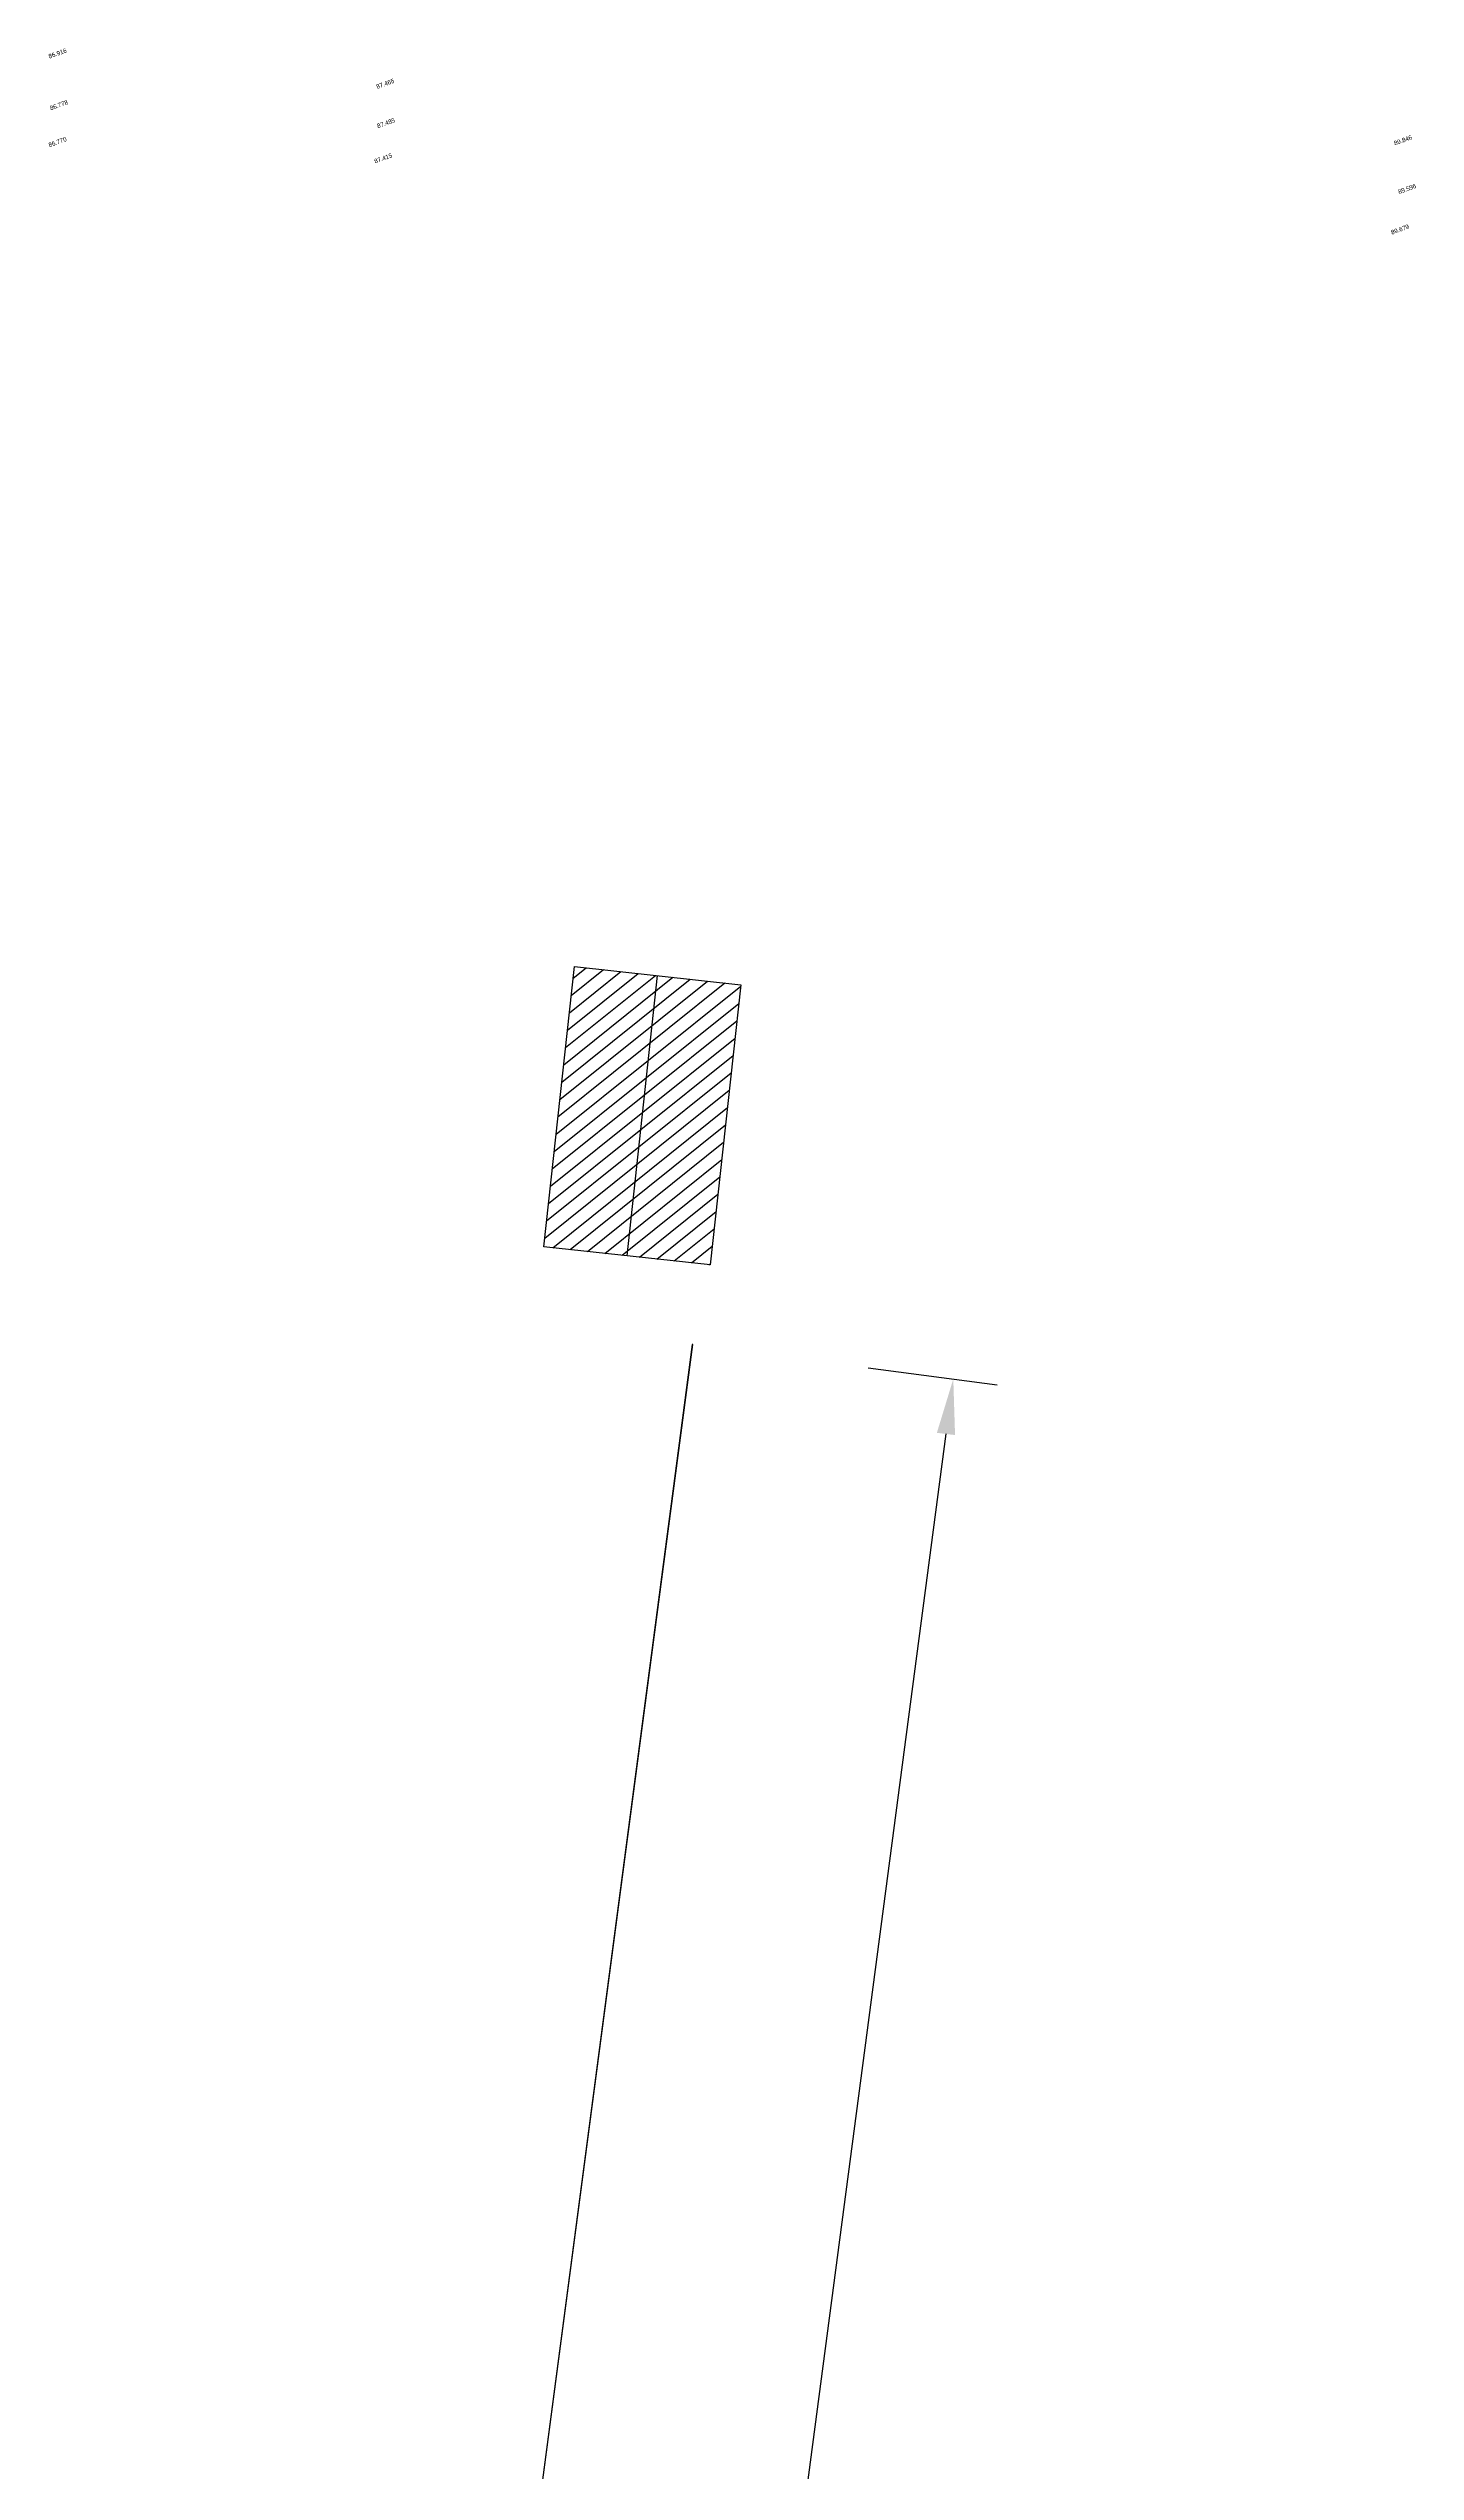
# Model space of a CAD drawing. Header units: metres. Extents: x 244933 to 246143, y 6126180 to 6128142.
# Drawn here: x 245548.4 to 245610, y 6127014 to 6127123.3 of the extents above; entities that cross this region are included whole.
import ezdxf

# ---------------------------------------------------------------- set-up
doc = ezdxf.new("R2010")
doc.units = ezdxf.units.M
doc.header["$LTSCALE"] = 2
doc.header["$MEASUREMENT"] = 0
doc.header["$PDMODE"] = 34
doc.header["$PDSIZE"] = 0.066667
doc.layers.get('Defpoints').update_dxf_attribs({"linetype": 'CONTINUOUS'})
doc.layers.add('casa', color=8, linetype='CONTINUOUS')
doc.layers.add('COD', color=3, linetype='CONTINUOUS')
doc.styles.add('ROMANS', font='ROMANS')
doc.dimstyles.new('VIUPORST', dxfattribs={"dimscale": 0, "dimtxt": 2, "dimasz": 2.5, "dimexe": 2, "dimexo": 8, "dimtad": 0, "dimtih": 1, "dimtoh": 1, "dimlfac": -1, "dimzin": 0, "dimdsep": 46, "dimtxsty": 'ROMANS', "dimcen": 2.5, "dimdle": 2, "dimclrd": 256, "dimclre": 256, "dimclrt": 2, "dimadec": 0, "dimazin": 0, "dimtfac": 1, "dimtdec": 4, "dimtmove": 2, "dimatfit": 3, "dimfxl": 1, "dimtolj": 1, "dimtzin": 0, "dimarcsym": 0})

# ---------------------------------------------------------------- blocks, each defined once
blk = doc.blocks.new('casa')
at = {"layer": 'casa'}
h = blk.add_hatch(dxfattribs=at)
h.set_pattern_fill('ANSI31', color=256, scale=5)
h.set_pattern_definition([(45, (-245958.60385, -6127297.02027), (-0.44194173824, 0.44194173824), [])])
h.paths.add_polyline_path([(-4.24, 7.14), (4.24, 7.14), (4.24, -7.14), (-4.24, -7.14)])
blk.add_line((0, 7.14), (0, -7.14), dxfattribs=at)
blk.add_lwpolyline([(-4.24, 7.14), (4.24, 7.14), (4.24, -7.14), (-4.24, -7.14)], close=True, dxfattribs=at)
blk = doc.blocks.new('*D230')
at = {"layer": 'casa', "lineweight": -2, "transparency": 16777216}
for p, q in [((245585.32, 6127063.79), (245591.14, 6127063.03)), ((245588.83, 6127060.81), (245579.32, 6126988.75)), ((245569.37, 6126913.44), (245578.89, 6126985.5)), ((245565.21, 6126911.47), (245571.03, 6126910.7))]:
    blk.add_line(p, q, dxfattribs=at)
at = {"layer": 'casa', "transparency": 16777216}
for points in [[(245588.42, 6127060.86), (245589.24, 6127060.76), (245589.16, 6127063.29)], [(245568.96, 6126913.5), (245569.78, 6126913.39), (245569.04, 6126910.97)]]:
    blk.add_solid(points, dxfattribs=at)
at = {"layer": 'Defpoints', "color": 0, "transparency": 16777216}
for p in [(245577.39, 6127064.84), (245557.28, 6126912.52), (245569.04, 6126910.97)]:
    blk.add_point(p, dxfattribs=at)
at = {"layer": 'casa', "color": 2, "transparency": 16777216, "insert": (245579.1, 6126987.13), "char_height": 2, "attachment_point": 5, "style": 'ROMANS'}
blk.add_mtext('\\A1;153.65', dxfattribs=at)

msp = doc.modelspace()

# ---------------------------------------------------------------- linework, layer by layer
at = {"layer": 'casa', "color": 0}
for p, q in [((245577.392, 6127064.842), (245557.278, 6126912.519)), ((245557.298, 6126912.519), (245577.412, 6127064.842))]:
    msp.add_line(p, q, dxfattribs=at)
at = {"layer": 'casa', "color": 4}
msp.add_line((245577.412, 6127064.842), (245577.392, 6127064.842), dxfattribs=at)

# ---------------------------------------------------------------- block references
at = {"layer": 'casa', "color": 1, "xscale": 0.8902132630484585, "yscale": 0.8902132630484585, "zscale": 0.8902132630484585, "rotation": 173.768588025233}
msp.add_blockref('casa', (245575.138, 6127075.163), dxfattribs=at)

# ---------------------------------------------------------------- texts
at = {"layer": 'COD'}
for s, p in [(' 86.916', (245548.335, 6127122.808, -13.118)), (' 87.465', (245563.108, 6127121.442, -12.569)), (' 86.778', (245548.393, 6127120.473, -13.256)), (' 87.485', (245563.143, 6127119.665, -12.549)), (' 86.770', (245548.336, 6127118.812, -13.264)), (' 87.415', (245563.016, 6127118.077, -12.619)), (' 89.846', (245608.999, 6127118.889, -10.188)), (' 89.596', (245609.187, 6127116.699, -10.438)), (' 89.679', (245608.866, 6127114.868, -10.355))]:
    msp.add_text(s, height=0.2, rotation=19.90629, dxfattribs=at).set_placement(p)

# ---------------------------------------------------------------- dimensions: what is measured, and where the dimension line sits
at = {"layer": 'casa', "color": 4}
dim = msp.add_aligned_dim(p1=(245577.392, 6127064.842), p2=(245557.278, 6126912.519), distance=11.868, dimstyle='VIUPORST', override={"dimscale": 1}, dxfattribs=at)
dim.commit()
dim.dimension.update_dxf_attribs({"geometry": '*D230', "text_midpoint": (245579.101, 6126987.127)})

doc.saveas('drawing.dxf')
